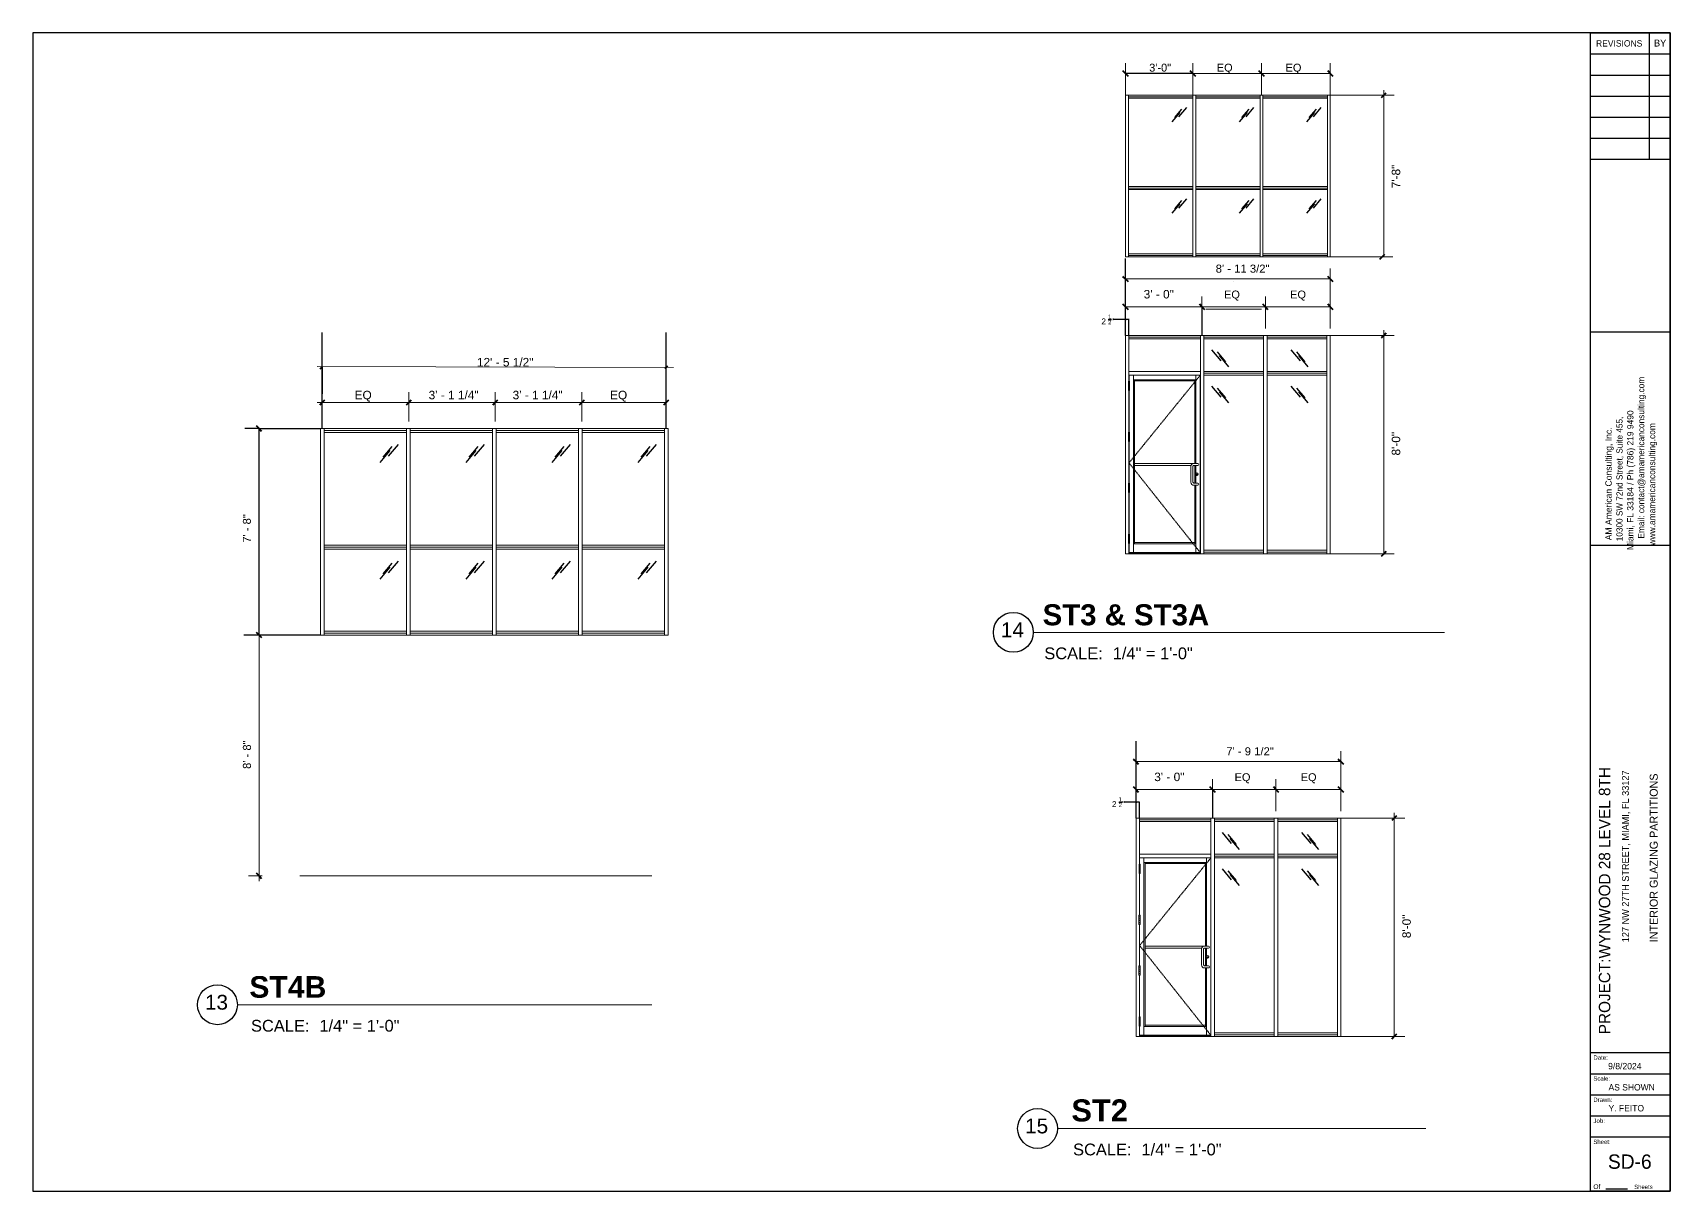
# Model space of a CAD drawing. Header units: inches. Extents: x -6061 to 13621, y -296 to 7483.
# Drawn here: x 4889 to 5596, y 5998 to 6498 of the extents above; entities that cross this region are included whole.
import ezdxf

# ---------------------------------------------------------------- set-up
doc = ezdxf.new("R2010")
doc.units = ezdxf.units.IN
doc.header["$MEASUREMENT"] = 0
doc.linetypes.add('HIDDEN', pattern=[0.375, 0.25, -0.125])
doc.layers.get('0').update_dxf_attribs({"linetype": 'CONTINUOUS'})
doc.layers.get('Defpoints').update_dxf_attribs({"color": 6, "linetype": 'CONTINUOUS', "lineweight": 15})
doc.styles.add('Arial$001H0', font='arial.ttf')
doc.styles.add('Arial$101H0', font='arialbd.ttf')
doc.styles.add('CIDFont+F1$001H0', font='')
doc.styles.add('CIDFont+F2$001H0', font='')
doc.styles.get('CIDFont+F1$001H0').set_extended_font_data('CIDFont+F1')
doc.styles.get('CIDFont+F2$001H0').set_extended_font_data('CIDFont+F2')
doc.dimstyles.get("Standard").update_dxf_attribs({"dimtxt": 0.18, "dimasz": 0.18, "dimexe": 0.18, "dimexo": 0.0625, "dimgap": 0.0625, "dimtad": 0, "dimtih": 1, "dimtoh": 1, "dimdec": 4, "dimzin": 0, "dimdsep": 46, "dimtxsty": 'Standard', "dimcen": 0.09, "dimadec": 0, "dimazin": 0, "dimtfac": 1, "dimtdec": 4, "dimtofl": 0, "dimtmove": 0, "dimatfit": 3, "dimfxl": 1, "dimtolj": 1, "dimtzin": 0, "dimlwd": -1, "dimlwe": -1, "dimarcsym": 0})

# ---------------------------------------------------------------- blocks, each defined once
blk = doc.blocks.new('*U52')
at = {"lineweight": 5, "ltscale": 0.5}
blk.add_line((22995, -3896.69), (23033.25, -3896.69), dxfattribs=at)
at = {"lineweight": 5}
for p, q in [((22995, -3896.69), (22995, -3992.69)), ((22995, -3898.44), (23033.25, -3898.44)), ((22995, -3990.94), (23033.25, -3990.94)), ((22995, -3992.69), (23033.25, -3992.69))]:
    blk.add_line(p, q, dxfattribs=at)
at = {"color": 8, "lineweight": 5}
for p, q in [((23033.25, -3897.56), (22995, -3897.56)), ((23033.25, -3951.81), (22995, -3951.81)), ((23033.25, -3991.81), (22995, -3991.81))]:
    blk.add_line(p, q, dxfattribs=at)
at = {"lineweight": 5}
for points in [[(23035, -3992.69), (23033.25, -3992.69), (23033.25, -3896.69), (23035, -3896.69)], [(23033.25, -3950.94), (22995, -3950.94), (22995, -3952.69), (23033.25, -3952.69)]]:
    blk.add_lwpolyline(points, close=True, dxfattribs=at)
at = {"color": 8, "ltscale": 0.008}
for points in [[(23025.57, -3906.92), (23020.85, -3912.47)], [(23026.54, -3904.97), (23022.32, -3909.95)], [(23029.44, -3904.04), (23024.77, -3909.55)], [(23026.54, -3959.22), (23022.32, -3964.2)], [(23029.44, -3958.29), (23024.77, -3963.8)], [(23025.57, -3961.17), (23020.85, -3966.72)]]:
    blk.add_lwpolyline(points, dxfattribs=at)
at = {"layer": 'Defpoints', "color": 6, "lineweight": 5}
blk.add_lwpolyline([(22995, -3896.69), (22993.25, -3896.69), (22993.25, -3992.69), (22995, -3992.69)], dxfattribs=at)
blk = doc.blocks.new('*U53')
at = {"lineweight": 5, "ltscale": 0.5}
blk.add_line((22995, -3896.69), (23033.25, -3896.69), dxfattribs=at)
at = {"lineweight": 5}
for p, q in [((22995, -3896.69), (22995, -3992.69)), ((22995, -3898.44), (23033.25, -3898.44)), ((22995, -3990.94), (23033.25, -3990.94)), ((22995, -3992.69), (23033.25, -3992.69))]:
    blk.add_line(p, q, dxfattribs=at)
at = {"color": 8, "lineweight": 5}
for p, q in [((23033.25, -3897.56), (22995, -3897.56)), ((23033.25, -3951.81), (22995, -3951.81)), ((23033.25, -3991.81), (22995, -3991.81))]:
    blk.add_line(p, q, dxfattribs=at)
at = {"lineweight": 5}
for points in [[(23035, -3992.69), (23033.25, -3992.69), (23033.25, -3896.69), (23035, -3896.69)], [(23033.25, -3950.94), (22995, -3950.94), (22995, -3952.69), (23033.25, -3952.69)]]:
    blk.add_lwpolyline(points, close=True, dxfattribs=at)
at = {"color": 8, "ltscale": 0.008}
for points in [[(23025.57, -3906.92), (23020.85, -3912.47)], [(23026.54, -3904.97), (23022.32, -3909.95)], [(23029.44, -3904.04), (23024.77, -3909.55)], [(23026.54, -3959.22), (23022.32, -3964.2)], [(23029.44, -3958.29), (23024.77, -3963.8)], [(23025.57, -3961.17), (23020.85, -3966.72)]]:
    blk.add_lwpolyline(points, dxfattribs=at)
at = {"layer": 'Defpoints', "color": 6, "lineweight": 5}
blk.add_lwpolyline([(22995, -3896.69), (22993.25, -3896.69), (22993.25, -3992.69), (22995, -3992.69)], dxfattribs=at)
blk = doc.blocks.new('*U54')
at = {"lineweight": 5, "ltscale": 0.5}
blk.add_line((22995, -3896.69), (23033.25, -3896.69), dxfattribs=at)
at = {"lineweight": 5}
for p, q in [((22995, -3896.69), (22995, -3992.69)), ((22995, -3898.44), (23033.25, -3898.44)), ((22995, -3990.94), (23033.25, -3990.94)), ((22995, -3992.69), (23033.25, -3992.69))]:
    blk.add_line(p, q, dxfattribs=at)
at = {"color": 8, "lineweight": 5}
for p, q in [((23033.25, -3897.56), (22995, -3897.56)), ((23033.25, -3951.81), (22995, -3951.81)), ((23033.25, -3991.81), (22995, -3991.81))]:
    blk.add_line(p, q, dxfattribs=at)
at = {"lineweight": 5}
for points in [[(23035, -3992.69), (23033.25, -3992.69), (23033.25, -3896.69), (23035, -3896.69)], [(23033.25, -3950.94), (22995, -3950.94), (22995, -3952.69), (23033.25, -3952.69)]]:
    blk.add_lwpolyline(points, close=True, dxfattribs=at)
at = {"color": 8, "ltscale": 0.008}
for points in [[(23025.57, -3906.92), (23020.85, -3912.47)], [(23026.54, -3904.97), (23022.32, -3909.95)], [(23029.44, -3904.04), (23024.77, -3909.55)], [(23026.54, -3959.22), (23022.32, -3964.2)], [(23029.44, -3958.29), (23024.77, -3963.8)], [(23025.57, -3961.17), (23020.85, -3966.72)]]:
    blk.add_lwpolyline(points, dxfattribs=at)
at = {"layer": 'Defpoints', "color": 6, "lineweight": 5}
blk.add_lwpolyline([(22995, -3896.69), (22993.25, -3896.69), (22993.25, -3992.69), (22995, -3992.69)], dxfattribs=at)
blk = doc.blocks.new('*U55')
at = {"lineweight": 5, "ltscale": 0.5}
blk.add_line((22995, -3896.69), (23033.25, -3896.69), dxfattribs=at)
at = {"color": 8, "lineweight": 5}
for p, q in [((23033.25, -3897.56), (22995, -3897.56)), ((23033.25, -3951.81), (22995, -3951.81)), ((23033.25, -3991.81), (22995, -3991.81))]:
    blk.add_line(p, q, dxfattribs=at)
at = {"lineweight": 5}
for p, q in [((22995, -3898.44), (23033.25, -3898.44)), ((22995, -3990.94), (23033.25, -3990.94)), ((22995, -3992.69), (23033.25, -3992.69))]:
    blk.add_line(p, q, dxfattribs=at)
for points in [[(22995, -3992.69), (22993.25, -3992.69), (22993.25, -3896.69), (22995, -3896.69)], [(23035, -3992.69), (23033.25, -3992.69), (23033.25, -3896.69), (23035, -3896.69)], [(23033.25, -3950.94), (22995, -3950.94), (22995, -3952.69), (23033.25, -3952.69)]]:
    blk.add_lwpolyline(points, close=True, dxfattribs=at)
at = {"color": 8, "ltscale": 0.008}
for points in [[(23025.57, -3906.92), (23020.85, -3912.47)], [(23026.54, -3904.97), (23022.32, -3909.95)], [(23029.44, -3904.04), (23024.77, -3909.55)], [(23026.54, -3959.22), (23022.32, -3964.2)], [(23029.44, -3958.29), (23024.77, -3963.8)], [(23025.57, -3961.17), (23020.85, -3966.72)]]:
    blk.add_lwpolyline(points, dxfattribs=at)
blk = doc.blocks.new('*U51')
at = {"lineweight": 5}
for p, q in [((22993.25, -3884.44), (23032.75, -3884.44)), ((22993.25, -3884.44), (22993.25, -3994.44)), ((22995, -3884.44), (22995, -3994.44)), ((22995, -3886.19), (23031, -3886.19)), ((22995, -3904.44), (23031, -3904.44)), ((22997.82, -3906.76), (22997.82, -3948.94)), ((23031.25, -3907.59), (23030.65, -3907.59)), ((23031.25, -3907.59), (23031.25, -3912.29)), ((23031.29, -3933.27), (23030.69, -3933.27)), ((23031.29, -3933.27), (23031.29, -3937.97)), ((23031.29, -3958.95), (23030.69, -3958.95)), ((23031.29, -3958.95), (23031.29, -3963.65)), ((23031.25, -3984.63), (23030.65, -3984.63)), ((23031.25, -3984.63), (23031.25, -3989.33)), ((23032.75, -3994.44), (22993.25, -3994.44)), ((23031, -3993.94), (22995, -3993.94))]:
    blk.add_line(p, q, dxfattribs=at)
at = {"lineweight": 5, "extrusion": (0, 1, 0)}
for p, q in [((23031, -3907.59), (23031, -3884.44)), ((23032.75, -3994.44), (23032.75, -3884.44)), ((22995.04, -3993.86), (22995.04, -3904.51)), ((22995.04, -3904.51), (23030.96, -3904.51)), ((22997.22, -3948.94), (22997.22, -3904.56)), ((22997.22, -3906.76), (23028.78, -3906.76)), ((22997.82, -3907.39), (23028.18, -3907.39)), ((23028.18, -3989.43), (23028.18, -3906.76)), ((23028.78, -3993.86), (23028.78, -3904.51)), ((23030.65, -3907.69), (23031.25, -3907.69)), ((23030.65, -3908.59), (23031.25, -3908.59)), ((23030.96, -3907.59), (23030.96, -3904.51)), ((23031.25, -3909.49), (23030.65, -3909.49)), ((23031.25, -3910.39), (23030.65, -3910.39)), ((23031.25, -3911.29), (23030.65, -3911.29)), ((23030.65, -3912.19), (23031.25, -3912.19)), ((23030.96, -3933.27), (23030.96, -3912.29)), ((23031, -3933.27), (23031, -3912.29)), ((23030.69, -3933.37), (23031.29, -3933.37)), ((23030.69, -3934.27), (23031.29, -3934.27)), ((23031.29, -3935.17), (23030.69, -3935.17)), ((23031.29, -3936.07), (23030.69, -3936.07)), ((23031.29, -3936.97), (23030.69, -3936.97)), ((23030.69, -3937.87), (23031.29, -3937.87)), ((23030.96, -3958.95), (23030.96, -3937.97)), ((23031, -3958.95), (23031, -3937.97)), ((22997.22, -3953.8), (22997.22, -3949.94)), ((22997.82, -3958.94), (22997.82, -3949.94)), ((22997.22, -3958.94), (22997.22, -3954.8)), ((22997.22, -3993.86), (22997.22, -3959.94)), ((22997.82, -3989.43), (22997.82, -3959.94)), ((23030.69, -3959.05), (23031.29, -3959.05)), ((23030.69, -3959.95), (23031.29, -3959.95)), ((23031.29, -3960.85), (23030.69, -3960.85)), ((23031.29, -3961.75), (23030.69, -3961.75)), ((23031.29, -3962.65), (23030.69, -3962.65)), ((23030.69, -3963.55), (23031.29, -3963.55)), ((23030.96, -3984.63), (23030.96, -3963.65)), ((23031, -3984.63), (23031, -3963.65)), ((22997.22, -3989.43), (23028.78, -3989.43)), ((22997.82, -3988.8), (23028.18, -3988.8)), ((23025.71, -3989.37), (23025.71, -3989.37)), ((23030.65, -3984.73), (23031.25, -3984.73)), ((23031.25, -3985.63), (23030.65, -3985.63)), ((23031.25, -3986.53), (23030.65, -3986.53)), ((23031.25, -3987.43), (23030.65, -3987.43)), ((23030.65, -3988.33), (23031.25, -3988.33)), ((23030.65, -3989.23), (23031.25, -3989.23)), ((23030.96, -3993.86), (23030.96, -3989.33)), ((23031, -3994.44), (23031, -3989.33)), ((22995.04, -3993.86), (23030.96, -3993.86))]:
    blk.add_line(p, q, dxfattribs=at)
at = {"color": 8, "lineweight": 5}
blk.add_line((23031, -3885.31), (22995, -3885.31), dxfattribs=at)
at = {"lineweight": 5, "ltscale": 0.5}
blk.add_line((22995, -3902.69), (23031, -3902.69), dxfattribs=at)
at = {"color": 251, "linetype": 'HIDDEN', "lineweight": 5, "true_color": 0x636466}
for q in [(22995.04, -3904.51), (22995.04, -3993.86)]:
    blk.add_line((23030.96, -3948.67), q, dxfattribs=at)
at = {"color": 1, "lineweight": 5}
for p, q in [((22998.29, -3948.94), (23028.18, -3948.94)), ((22999.7, -3949.94), (23028.18, -3949.94))]:
    blk.add_line(p, q, dxfattribs=at)
at = {"lineweight": 5}
for points in [[(23031.25, -3912.29), (23030.65, -3912.29), (23030.65, -3907.59)], [(23031.29, -3937.97), (23030.69, -3937.97), (23030.69, -3933.27)], [(23031.29, -3963.65), (23030.69, -3963.65), (23030.69, -3958.95)], [(23031.25, -3989.33), (23030.65, -3989.33), (23030.65, -3984.63)]]:
    blk.add_lwpolyline(points, dxfattribs=at)
at = {"color": 1, "lineweight": 5}
blk.add_lwpolyline([(22998.29, -3948.94), (22996.29, -3948.94, 1), (22996.29, -3949.94), (22998.29, -3949.94, -0.414214), (22998.79, -3950.44), (22998.79, -3958.44), (22998.29, -3958.94), (22996.29, -3958.94, 1), (22996.29, -3959.94), (22998.29, -3959.94, 0.414214), (22999.79, -3958.44), (22999.79, -3950.44, 0.414214)], format="xyb", close=True, dxfattribs=at)
at = {"lineweight": 5}
blk.add_polyline3d([(22997.36, -3954.35, 0), (22997.31, -3954.35, 0), (22997.31, -3954.64, 0), (22997.36, -3954.64, 0)], close=True, dxfattribs=at)
for centre, radius in [((22996.76, -3954.3), 0.682), ((22996.76, -3954.3), 0.635), ((22996.76, -3954.52), 0.218)]:
    blk.add_circle(centre, radius, dxfattribs=at)
for centre, start, end in [((22996.75, -3954.54), 104.39871, 255.60129), ((22997.33, -3954.54), 284.39871, 75.60129)]:
    blk.add_arc(centre, 0.0919, start, end, dxfattribs=at)
blk = doc.blocks.new('_CLOSEDFILLED')
at = {"color": 0, "lineweight": -2, "true_color": 0x000000}
blk.add_line((-1, 0), (-2, 0), dxfattribs=at)
blk.add_solid([(-1, 0.2), (0, 0), (-1, 0.2), (-1, -0.2)], dxfattribs=at)
blk = doc.blocks.new('*D76')
at = {"color": 0, "transparency": 16777216}
for p, q in [((5365.46, 6165.95), (5360.48, 6165.95)), ((5365.46, 6159.13), (5365.46, 6166.13)), ((5366.78, 6165.95), (5365.64, 6165.95)), ((5366.96, 6159.13), (5366.96, 6166.13))]:
    blk.add_line(p, q, dxfattribs=at)
at = {"layer": 'Defpoints', "color": 0, "transparency": 16777216}
for p in [(5365.46, 6165.95), (5365.46, 6159.07), (5366.96, 6159.07)]:
    blk.add_point(p, dxfattribs=at)
at = {"color": 0, "transparency": 16777216, "xscale": 0.18, "yscale": 0.18, "zscale": 0.18, "rotation": 180}
blk.add_blockref('_CLOSEDFILLED', (5365.46, 6165.95), dxfattribs=at)
at = {"color": 0, "transparency": 16777216, "xscale": 0.18, "yscale": 0.18, "zscale": 0.18}
blk.add_blockref('_CLOSEDFILLED', (5366.96, 6165.95), dxfattribs=at)
at = {"color": 0, "transparency": 16777216, "insert": (5357.83, 6165.95), "char_height": 2.5, "attachment_point": 5, "style": 'Arial$001H0'}
blk.add_mtext('2 {\\H0.7x;\\S1/2;}"', dxfattribs=at)
blk = doc.blocks.new('*D77')
at = {"color": 0, "transparency": 16777216}
for p, q in [((5360.89, 6374.44), (5355.9, 6374.44)), ((5360.89, 6367.61), (5360.89, 6374.62)), ((5362.21, 6374.44), (5361.07, 6374.44)), ((5362.39, 6367.61), (5362.39, 6374.62))]:
    blk.add_line(p, q, dxfattribs=at)
at = {"layer": 'Defpoints', "color": 0, "transparency": 16777216}
for p in [(5360.89, 6374.44), (5360.89, 6367.55), (5362.39, 6367.55)]:
    blk.add_point(p, dxfattribs=at)
at = {"color": 0, "transparency": 16777216, "xscale": 0.18, "yscale": 0.18, "zscale": 0.18, "rotation": 180}
blk.add_blockref('_CLOSEDFILLED', (5360.89, 6374.44), dxfattribs=at)
at = {"color": 0, "transparency": 16777216, "xscale": 0.18, "yscale": 0.18, "zscale": 0.18}
blk.add_blockref('_CLOSEDFILLED', (5362.39, 6374.44), dxfattribs=at)
at = {"color": 0, "transparency": 16777216, "insert": (5353.26, 6374.44), "char_height": 2.5, "attachment_point": 5, "style": 'Arial$001H0'}
blk.add_mtext('2 {\\H0.7x;\\S1/2;}"', dxfattribs=at)

msp = doc.modelspace()

# ---------------------------------------------------------------- linework, layer by layer
at = {"color": 7, "linetype": 'Continuous', "lineweight": 25, "true_color": 0x000007}
for p, q in [((5561.62757, 6498.25415), (5596.25808, 6498.25415)), ((5561.62757, 6498.25412), (5561.62757, 5997.85915)), ((5587.12388, 6498.25412), (5587.12388, 6443.60783)), ((5561.62757, 6489.11994), (5596.25808, 6489.11994)), ((5561.62757, 6479.98575), (5596.25808, 6479.98575)), ((5561.62757, 6470.93099), (5596.25808, 6470.93099)), ((5561.62757, 6461.7968), (5596.25808, 6461.7968)), ((5561.62757, 6452.74202), (5596.25808, 6452.74202)), ((5561.62757, 6443.60783), (5596.25808, 6443.60783)), ((5561.62757, 6369.02515), (5596.25808, 6369.02515)), ((5561.62757, 6369.02515), (5596.25808, 6369.02515)), ((5561.62757, 6276.96836), (5596.25808, 6276.96836)), ((5596.25808, 6057.58883), (5561.62757, 6057.58883)), ((5596.25808, 6048.45464), (5561.62757, 6048.45464)), ((5596.25808, 6039.39987), (5561.62757, 6039.39987)), ((5596.25808, 6030.26568), (5561.62757, 6030.26568)), ((5596.25808, 6021.21091), (5561.62757, 6021.21091)), ((5568.45836, 5998.89171), (5577.83084, 5998.89171))]:
    msp.add_line(p, q, dxfattribs=at)
at = {"color": 7, "linetype": 'Continuous', "lineweight": 40, "true_color": 0x000007}
for p, q in [((5360.88611, 6480.62256), (5359.76484, 6481.74382)), ((5360.88611, 6480.62256), (5362.00738, 6479.50129)), ((5389.9623, 6480.62256), (5388.84103, 6481.74382)), ((5389.9623, 6480.62256), (5391.08357, 6479.50129)), ((5419.67454, 6480.62256), (5418.55327, 6481.74382)), ((5419.67454, 6480.62255), (5418.55327, 6481.74381)), ((5419.67454, 6480.62256), (5420.7958, 6479.50129)), ((5419.67454, 6480.62255), (5420.7958, 6479.50128)), ((5449.38677, 6480.62255), (5448.2655, 6481.74381)), ((5449.38677, 6480.62255), (5450.50804, 6479.50128)), ((5472.45283, 6471.25196), (5471.33157, 6470.13069)), ((5472.45283, 6471.25196), (5473.5741, 6472.37322)), ((5471.81679, 6401.46909), (5472.93806, 6402.59036)), ((5471.81679, 6401.46909), (5470.69553, 6400.34783)), ((5360.88611, 6391.89982), (5359.76484, 6393.02109)), ((5360.88611, 6391.89982), (5362.00738, 6390.77855)), ((5449.38677, 6391.89982), (5448.2655, 6393.02109)), ((5449.38677, 6391.89982), (5450.50804, 6390.77855)), ((5360.88611, 6379.88625), (5359.76484, 6381.00751)), ((5360.88611, 6379.88625), (5362.00738, 6378.76498)), ((5393.94831, 6379.88625), (5392.82704, 6381.00751)), ((5393.94831, 6379.88625), (5392.82704, 6381.00751)), ((5393.94831, 6379.88625), (5395.06958, 6378.76498)), ((5393.94831, 6379.88625), (5395.06958, 6378.76498)), ((5421.3264, 6379.88625), (5420.20513, 6381.00751)), ((5421.3264, 6379.88625), (5422.44767, 6378.76498)), ((5449.38677, 6379.88625), (5448.2655, 6381.00751)), ((5449.38677, 6379.88625), (5450.50804, 6378.76498)), ((5472.45283, 6367.55231), (5471.33157, 6366.43104)), ((5472.45283, 6367.55231), (5473.5741, 6368.67358)), ((5013.99177, 6354.03242), (5012.8705, 6352.91115)), ((5163.05726, 6354.20089), (5161.936, 6353.07962)), ((5013.91168, 6338.57495), (5015.03294, 6339.69622)), ((5051.23385, 6338.57495), (5052.35511, 6339.69622)), ((5088.63611, 6338.57495), (5089.75738, 6339.69622)), ((5126.03837, 6338.57495), (5127.15964, 6339.69622)), ((5162.49663, 6338.57495), (5163.6179, 6339.69622)), ((5013.91168, 6338.57495), (5012.79041, 6337.45368)), ((5051.23385, 6338.57495), (5050.11258, 6337.45368)), ((5088.63611, 6338.57495), (5087.51484, 6337.45368)), ((5126.03837, 6338.57495), (5124.83702, 6337.45368)), ((5162.49663, 6338.57495), (5161.37536, 6337.45368)), ((4986.57094, 6327.28219), (4985.44968, 6328.40346)), ((4986.57094, 6327.28219), (4987.69221, 6326.16092)), ((5472.45283, 6273.20024), (5471.33157, 6271.99889)), ((5472.45283, 6273.20024), (5473.5741, 6274.32151)), ((4986.57094, 6238.10719), (4985.44968, 6239.22846)), ((4986.57094, 6238.10719), (4987.69221, 6236.98592)), ((5365.46039, 6183.41279), (5364.33912, 6184.53406)), ((5365.46039, 6183.41279), (5366.58166, 6182.29153)), ((5453.96105, 6183.41279), (5452.83979, 6184.53406)), ((5453.96105, 6183.41279), (5455.08232, 6182.29153)), ((5365.46039, 6171.39922), (5364.33912, 6172.52049)), ((5365.46039, 6171.39922), (5366.58166, 6170.27795)), ((5398.52259, 6171.39922), (5397.40132, 6172.52049)), ((5398.52259, 6171.39922), (5397.40132, 6172.52049)), ((5398.52259, 6171.39922), (5399.64386, 6170.27795)), ((5398.52259, 6171.39922), (5399.64386, 6170.27795)), ((5425.90068, 6171.39922), (5424.77942, 6172.52049)), ((5425.90068, 6171.39922), (5427.02195, 6170.27795)), ((5453.96105, 6171.39922), (5452.83979, 6172.52049)), ((5453.96105, 6171.39922), (5455.08232, 6170.27795)), ((5477.02712, 6159.06528), (5475.90585, 6157.94401)), ((5477.02712, 6159.06528), (5478.14838, 6160.18655)), ((4986.57094, 6134.06963), (4985.44968, 6135.1909)), ((4986.57094, 6134.06963), (4987.69221, 6132.94836)), ((5477.02712, 6064.71321), (5475.90585, 6063.51186)), ((5477.02712, 6064.71321), (5478.14838, 6065.83448))]:
    msp.add_line(p, q, dxfattribs=at)
at = {"color": 7, "linetype": 'Continuous', "lineweight": 9, "true_color": 0x000007}
for p, q in [((5360.88611, 6480.62256), (5360.88611, 6485.10763)), ((5360.88611, 6480.62256), (5360.88611, 6471.25197)), ((5389.9623, 6480.62256), (5389.9623, 6485.10763)), ((5389.9623, 6480.62256), (5389.9623, 6471.25197)), ((5419.67454, 6480.62256), (5389.9623, 6480.62256)), ((5419.67454, 6480.62256), (5419.67454, 6485.10763)), ((5419.67454, 6480.62255), (5419.67454, 6485.10761)), ((5419.67454, 6480.62256), (5419.67454, 6471.25197)), ((5419.67454, 6480.62255), (5419.67454, 6471.25196)), ((5449.38677, 6480.62255), (5419.67454, 6480.62255)), ((5449.38677, 6480.62255), (5449.38677, 6485.10761)), ((5449.38677, 6480.62255), (5449.38677, 6471.25196)), ((5472.45283, 6473.49449), (5472.45283, 6401.46909)), ((5472.45283, 6471.25196), (5449.38677, 6471.25196)), ((5472.45283, 6471.25196), (5477.01799, 6471.25196)), ((5471.81679, 6401.46909), (5448.75073, 6401.46909)), ((5449.38677, 6391.89982), (5449.38677, 6396.38489)), ((5471.81679, 6401.46909), (5476.38195, 6401.46909)), ((5449.38677, 6391.89982), (5360.88611, 6391.89982)), ((5407.75157, 6390.92316), (5407.75157, 6390.92316)), ((5449.38677, 6391.89982), (5449.38677, 6370.51566)), ((5393.94831, 6379.88625), (5393.94831, 6384.37131)), ((5393.94831, 6379.88625), (5393.94831, 6384.37131)), ((5421.3264, 6379.88625), (5421.3264, 6384.37132)), ((5449.38677, 6379.88625), (5449.38677, 6384.37131)), ((5396.19084, 6379.88625), (5360.88611, 6379.88625)), ((5428.6275, 6379.88625), (5391.70578, 6379.88625)), ((5395.65791, 6378.90958), (5419.68506, 6378.90958)), ((5421.3264, 6379.88625), (5421.3264, 6370.51566)), ((5449.38677, 6379.88625), (5428.6275, 6379.88625)), ((5449.38677, 6379.88625), (5449.38677, 6370.51566)), ((5472.45283, 6367.55231), (5449.38677, 6367.55231)), ((5472.45283, 6369.79484), (5472.45283, 6273.2057)), ((5472.45283, 6367.55231), (5477.01799, 6367.55231)), ((5407.75157, 6366.9761), (5407.75157, 6366.9761)), ((5011.74923, 6354.03242), (5165.68317, 6353.63196)), ((5013.99177, 6354.03242), (5013.91168, 6330.32563)), ((5013.91168, 6338.57495), (5013.91168, 6343.06002)), ((5051.23385, 6338.57495), (5051.23385, 6343.06002)), ((5088.63611, 6338.57495), (5088.63611, 6343.06002)), ((5126.03837, 6338.57495), (5126.03837, 6343.06002)), ((5011.66914, 6338.57495), (5051.23385, 6338.57495)), ((5013.91168, 6338.57495), (5013.91168, 6330.32563)), ((5051.23385, 6338.57495), (5088.63611, 6338.57495)), ((5051.23385, 6338.57495), (5051.23385, 6330.32563)), ((5088.63611, 6338.57495), (5126.03837, 6338.57495)), ((5088.63611, 6338.57495), (5088.63611, 6330.32563)), ((5126.03837, 6338.57495), (5162.49663, 6338.57495)), ((5126.03837, 6338.57495), (5126.03837, 6330.32563)), ((5472.45283, 6273.20024), (5449.38677, 6273.20024)), ((5472.45283, 6273.20024), (5477.01799, 6273.20024)), ((4986.57094, 6131.8271), (4986.57094, 6238.10719)), ((5321.06534, 6239.27071), (5498.78615, 6239.27071)), ((5453.96105, 6183.41279), (5365.46039, 6183.41279)), ((5453.96105, 6183.41279), (5453.96105, 6187.89786)), ((5453.96105, 6183.41279), (5453.96105, 6162.02863)), ((5400.76513, 6171.39922), (5365.46039, 6171.39922)), ((5433.20178, 6171.39922), (5396.28006, 6171.39922)), ((5398.52259, 6171.39922), (5398.52259, 6175.88429)), ((5398.52259, 6171.39922), (5398.52259, 6175.88429)), ((5425.90068, 6171.39922), (5425.90068, 6175.88429)), ((5425.90068, 6171.39922), (5425.90068, 6162.02863)), ((5453.96105, 6171.39922), (5433.20178, 6171.39922)), ((5453.96105, 6171.39922), (5453.96105, 6175.88429)), ((5453.96105, 6171.39922), (5453.96105, 6162.02863)), ((5477.02712, 6159.06528), (5453.96105, 6159.06528)), ((5477.02712, 6161.30782), (5477.02712, 6064.71867)), ((5477.02712, 6159.06528), (5481.59227, 6159.06528)), ((4986.57094, 6134.06963), (4982.00578, 6134.06963)), ((4986.57094, 6134.06963), (4987.93248, 6134.06963)), ((4977.20035, 6078.40674), (5156.20262, 6078.40674)), ((5477.02712, 6064.71321), (5453.96105, 6064.71321)), ((5477.02712, 6064.71321), (5481.59227, 6064.71321)), ((5331.53145, 6024.96718), (5490.59118, 6024.96718))]:
    msp.add_line(p, q, dxfattribs=at)
for p, q in [((5389.9623, 6480.62256), (5360.88611, 6480.62256)), ((5360.88611, 6386.08055), (5360.88611, 6400.81725)), ((5360.88611, 6367.55231), (5360.88611, 6386.08055)), ((5393.94831, 6379.88625), (5393.94831, 6367.55231)), ((5013.87163, 6327.28219), (5013.87163, 6368.82183)), ((5162.49663, 6327.28219), (5162.49663, 6368.82183)), ((4986.57094, 6327.28219), (4980.36735, 6327.28219)), ((4986.57094, 6238.10719), (4986.57094, 6327.28219)), ((4986.57094, 6327.28219), (5013.05884, 6327.28219)), ((5013.05884, 6238.10719), (4980.00919, 6238.10719)), ((5365.46039, 6177.59352), (5365.46039, 6192.33022)), ((5365.46039, 6159.06528), (5365.46039, 6177.59352)), ((5398.52259, 6171.39922), (5398.52259, 6159.06528))]:
    msp.add_line(p, q)
at = {"lineweight": 5, "ltscale": 0.5}
for p, q in [((5427.57587, 6367.55231), (5394.76709, 6367.55231)), ((5449.38677, 6367.55231), (5427.57587, 6367.55231)), ((5432.15015, 6159.06528), (5399.34137, 6159.06528)), ((5453.96105, 6159.06528), (5432.15015, 6159.06528))]:
    msp.add_line(p, q, dxfattribs=at)
at = {"lineweight": 5}
for p, q in [((5420.57587, 6367.55232), (5420.57587, 6273.20024)), ((5420.57587, 6366.05123), (5394.76709, 6366.05123)), ((5427.57587, 6366.05123), (5422.07693, 6366.05123)), ((5447.88571, 6366.05123), (5427.57587, 6366.05123)), ((5420.57587, 6274.7013), (5394.76709, 6274.7013)), ((5427.57587, 6273.20024), (5394.76709, 6273.20024)), ((5427.57587, 6274.7013), (5422.07693, 6274.7013)), ((5447.88571, 6274.7013), (5427.57587, 6274.7013)), ((5449.38677, 6273.20024), (5427.57587, 6273.20024)), ((5425.15015, 6157.5642), (5399.34137, 6157.5642)), ((5425.15016, 6159.06529), (5425.15015, 6064.71321)), ((5432.15016, 6157.5642), (5426.65121, 6157.5642)), ((5452.46, 6157.5642), (5432.15016, 6157.5642)), ((5425.15015, 6066.21427), (5399.34137, 6066.21427)), ((5432.15015, 6064.71321), (5399.34137, 6064.71321)), ((5432.15016, 6066.21427), (5426.65121, 6066.21427)), ((5453.96105, 6064.71321), (5432.15015, 6064.71321)), ((5452.46, 6066.21427), (5432.15016, 6066.21427))]:
    msp.add_line(p, q, dxfattribs=at)
at = {"color": 8, "lineweight": 5}
for p, q in [((5394.76709, 6366.80178), (5420.57587, 6366.80178)), ((5422.07693, 6366.80178), (5427.57587, 6366.80178)), ((5427.57587, 6366.80178), (5447.88571, 6366.80178)), ((5394.76709, 6351.14789), (5420.57587, 6351.1479)), ((5422.07693, 6351.1479), (5447.88571, 6351.1479)), ((5394.76709, 6273.95075), (5420.57587, 6273.95075)), ((5422.07693, 6273.95075), (5427.57587, 6273.95075)), ((5427.57587, 6273.95075), (5447.88571, 6273.95075)), ((5399.34137, 6158.31475), (5425.15015, 6158.31475)), ((5426.65121, 6158.31475), (5432.15016, 6158.31475)), ((5432.15016, 6158.31475), (5452.46, 6158.31475)), ((5399.34137, 6142.66087), (5425.15015, 6142.66087)), ((5426.65121, 6142.66087), (5452.46, 6142.66087)), ((5399.34137, 6065.46372), (5425.15015, 6065.46372)), ((5426.65121, 6065.46372), (5432.15016, 6065.46372)), ((5432.15016, 6065.46372), (5452.46, 6065.46372))]:
    msp.add_line(p, q, dxfattribs=at)
at = {"color": 7, "linetype": 'Continuous', "lineweight": 18, "true_color": 0x000007}
for p, q in [((5004.19085, 6134.06963), (5156.28271, 6134.06963)), ((5156.28271, 6134.06963), (5004.19085, 6134.06963))]:
    msp.add_line(p, q, dxfattribs=at)
msp.add_lwpolyline([(4888.80308, 5997.85915), (5596.25808, 5997.85915), (5596.25808, 6498.25415), (4888.80308, 6498.25415)], close=True)
at = {"color": 7, "linetype": 'Continuous', "lineweight": 25, "true_color": 0x000007}
for points in [[(5596.25808, 6498.25412), (5596.25808, 5997.85915), (5561.62757, 5997.85915)], [(5596.25808, 5997.85915), (5596.25808, 6498.25412), (5587.12388, 6498.25412)]]:
    msp.add_lwpolyline(points, dxfattribs=at)
at = {"lineweight": 5}
for points in [[(5393.26603, 6273.20024), (5394.76709, 6273.20024), (5394.76709, 6367.55231), (5393.26603, 6367.55231)], [(5420.57587, 6273.20024), (5422.07693, 6273.20024), (5422.07693, 6367.55231), (5420.57587, 6367.55231)], [(5447.88571, 6273.20024), (5449.38677, 6273.20024), (5449.38677, 6367.55231), (5447.88571, 6367.55231)], [(5397.84031, 6064.71321), (5399.34137, 6064.71321), (5399.34137, 6159.06528), (5397.84031, 6159.06528)], [(5425.15015, 6064.71321), (5426.65121, 6064.71321), (5426.65121, 6159.06528), (5425.15015, 6159.06528)], [(5452.46, 6064.71321), (5453.96105, 6064.71321), (5453.96105, 6159.06528), (5452.46, 6159.06528)]]:
    msp.add_lwpolyline(points, close=True, dxfattribs=at)
at = {"color": 8, "ltscale": 0.008}
for points in [[(5398.03451, 6361.24432), (5402.04523, 6356.51558)], [(5400.52354, 6360.4471), (5404.14699, 6356.17495)], [(5432.34435, 6361.24433), (5436.35507, 6356.51558)], [(5434.83339, 6360.4471), (5438.45684, 6356.17495)], [(5401.35992, 6358.77844), (5405.40471, 6354.00952)], [(5435.66976, 6358.77844), (5439.71455, 6354.00952)], [(5398.03451, 6345.59046), (5402.04523, 6340.86172)], [(5400.52354, 6344.79324), (5404.14699, 6340.52109)], [(5401.35992, 6343.12458), (5405.40471, 6338.35566)], [(5432.34435, 6345.59046), (5436.35507, 6340.86172)], [(5434.83339, 6344.79324), (5438.45684, 6340.52109)], [(5435.66976, 6343.12458), (5439.71455, 6338.35566)], [(5402.60879, 6152.7573), (5406.61951, 6148.02855)], [(5405.09783, 6151.96007), (5408.72128, 6147.68792)], [(5405.9342, 6150.29141), (5409.97899, 6145.52249)], [(5436.91863, 6152.7573), (5440.92935, 6148.02855)], [(5439.40767, 6151.96007), (5443.03112, 6147.68793)], [(5440.24404, 6150.29142), (5444.28883, 6145.52249)], [(5402.60879, 6137.10343), (5406.61951, 6132.37469)], [(5405.09783, 6136.30621), (5408.72128, 6132.03406)], [(5405.9342, 6134.63755), (5409.97899, 6129.86863)], [(5436.91863, 6137.10344), (5440.92935, 6132.37469)], [(5439.40767, 6136.30621), (5443.03112, 6132.03407)], [(5440.24404, 6134.63755), (5444.28883, 6129.86863)]]:
    msp.add_lwpolyline(points, dxfattribs=at)
at = {"lineweight": 5}
for points in [[(5420.57587, 6350.39737), (5394.76709, 6350.39737), (5394.76709, 6351.89842), (5420.57587, 6351.89842)], [(5420.57587, 6350.39737), (5420.57587, 6351.89843)], [(5422.07693, 6351.89843), (5447.88571, 6351.89842)], [(5447.88571, 6350.39737), (5422.07693, 6350.39737)], [(5425.15016, 6141.91034), (5399.34137, 6141.91034), (5399.34137, 6143.41139), (5425.15016, 6143.41139)], [(5425.15016, 6141.91035), (5425.15016, 6143.4114)], [(5426.65121, 6143.4114), (5452.46, 6143.4114)], [(5452.46, 6141.91034), (5426.65121, 6141.91035)]]:
    msp.add_lwpolyline(points, dxfattribs=at)
for centre in [(5312.44859, 6239.27071), (4968.58361, 6078.40674), (5322.9147, 6024.96718)]:
    msp.add_circle(centre, 8.61674)
at = {"layer": 'Defpoints', "color": 6, "lineweight": 5}
for points in [[(5420.57587, 6367.55232), (5422.07693, 6367.55232), (5422.07693, 6273.20024), (5420.57587, 6273.20024)], [(5425.15016, 6159.06529), (5426.65121, 6159.06529), (5426.65121, 6064.71321), (5425.15015, 6064.71321)]]:
    msp.add_lwpolyline(points, dxfattribs=at)

# ---------------------------------------------------------------- block references
for name, p, xscale, yscale, zscale in [('*U54', (-11353.0202, 9303.77193), 0.7269048215311659, 0.7269048215311659, 0.7269048215311659), ('*U53', (-11323.94401, 9303.77193), 0.7269048215311659, 0.7269048215311659, 0.7269048215311659), ('*U52', (-11294.86782, 9303.77193), 0.7269048215311659, 0.7269048215311659, 0.7269048215311659), ('*U51', (25117.13914, 9699.41214), -0.8577460631640043, 0.8577460631640043, 0.8577460631640043), ('*U55', (-16345.51745, 9946.93835), 0.9289062530062924, 0.9289062530062924, 0.9289062530062924), ('*U54', (-16308.3612, 9946.93835), 0.9289062530062924, 0.9289062530062924, 0.9289062530062924), ('*U53', (-16271.20495, 9946.93835), 0.9289062530062924, 0.9289062530062924, 0.9289062530062924), ('*U52', (-16234.0487, 9946.93835), 0.9289062530062924, 0.9289062530062924, 0.9289062530062924), ('*U51', (25121.71342, 9490.92511), -0.8577460631640043, 0.8577460631640043, 0.8577460631640043)]:
    msp.add_blockref(name, p, dxfattribs=dict(xscale=xscale, yscale=yscale, zscale=zscale))

# ---------------------------------------------------------------- texts
at = {"color": 7, "true_color": 0x000007}
for s, height, style, p in [('REVISIONS', 2.745462, 'CIDFont+F1$001H0', (5564.18645, 6492.307)), ('BY', 3.001664, 'CIDFont+F1$001H0', (5589.20671, 6492.307)), ('3\'-0"', 3.40067, 'Arial$001H0', (5371.14046, 6481.47969)), ('EQ', 3.40067, 'Arial$001H0', (5400.34743, 6481.47969)), ('EQ', 3.40067, 'Arial$001H0', (5430.05967, 6481.47967)), ('8\' - 11 3/2"', 3.4905041, 'Arial$001H0', (5399.8727, 6394.62307)), ('3\' - 0"', 3.667117, 'Arial$001H0', (5368.75233, 6383.49024)), ('EQ', 3.40067, 'Arial$001H0', (5403.46237, 6383.49024)), ('EQ', 3.40067, 'Arial$001H0', (5432.02051, 6383.49024)), ('ST3 & ST3A', 9.087565, 'Arial$101H0', (5325.10523, 6242.31379)), ('14', 6.400615, 'Arial$001H0', (5307.07808, 6237.16101)), ('SCALE:', 5.086183, 'Arial$001H0', (5325.82605, 6227.65726)), ('1/4" = 1\'-0"', 5.0830544, 'Arial$001H0', (5355.37941, 6227.65726)), ('7\' - 9 1/2"', 3.4905041, 'Arial$001H0', (5404.44698, 6186.13604)), ('3\' - 0"', 3.667117, 'Arial$001H0', (5373.32662, 6175.00321)), ('EQ', 3.40067, 'Arial$001H0', (5408.03665, 6175.00321)), ('EQ', 3.40067, 'Arial$001H0', (5436.59479, 6175.00321)), ('ST4B', 9.315662, 'Arial$101H0', (4982.36967, 6081.44999)), ('13', 6.400615, 'Arial$001H0', (4963.2131, 6076.29704)), ('SCALE:', 5.086183, 'Arial$001H0', (4983.09248, 6066.79342)), ('1/4" = 1\'-0"', 5.0830544, 'Arial$001H0', (5012.64584, 6066.79342)), ('Date:', 1.885676, 'CIDFont+F1$001H0', (5563.05745, 6054.65001)), ('9/8/2024', 2.76745, 'CIDFont+F1$001H0', (5569.4281, 6050.52052)), ('Scale:', 1.867076, 'CIDFont+F1$001H0', (5563.05745, 6045.59524)), ('AS SHOWN', 2.746002, 'CIDFont+F1$001H0', (5569.58635, 6041.38737)), ('ST2', 9.54154, 'Arial$101H0', (5337.52701, 6028.01026)), ('Drawn:', 1.858902, 'CIDFont+F1$001H0', (5563.05745, 6036.46104)), ('Y. FEITO', 2.758454, 'CIDFont+F1$001H0', (5569.58635, 6032.33241)), ('15', 6.400615, 'Arial$001H0', (5317.54419, 6022.85748)), ('Job:', 1.920118, 'CIDFont+F1$001H0', (5563.05745, 6027.32685)), ('SCALE:', 5.086183, 'Arial$001H0', (5338.2478, 6013.35373)), ('1/4" = 1\'-0"', 5.0830544, 'Arial$001H0', (5367.8012, 6013.35373)), ('Sheet:', 1.863512, 'CIDFont+F1$001H0', (5563.05745, 6018.27208)), ('SD-6', 6.197286, 'CIDFont+F1$001H0', (5569.34121, 6007.55038)), ('Of', 2.05, 'CIDFont+F1$001H0', (5563.05745, 5998.81228)), ('Sheets', 1.85793, 'CIDFont+F1$001H0', (5580.69055, 5998.81228))]:
    msp.add_text(s, height=height, dxfattribs=dict(at, style=style)).set_placement(p)
for s, height, style, p in [('7\'-8"', 3.667117, 'Arial$001H0', (5479.5967, 6431.07898)), ('8\'-0"', 3.667117, 'Arial$001H0', (5479.5967, 6315.65361)), ('7\' - 8"', 3.456875, 'Arial$001H0', (4983.04681, 6277.99242)), ('8\' - 8"', 3.456875, 'Arial$001H0', (4983.04681, 6180.2816)), ('PROJECT:WYNWOOD 28 LEVEL 8TH', 4.9446233, 'CIDFont+F1$001H0', (5570.35545, 6065.69009)), ('127 NW 27TH STREET, MIAMI, FL 33127', 2.954715, 'CIDFont+F1$001H0', (5578.39817, 6105.40596)), ('INTERIOR GLAZING PARTITIONS', 3.4665729, 'CIDFont+F1$001H0', (5590.85224, 6105.40283)), ('8\'-0"', 3.667117, 'Arial$001H0', (5484.17098, 6107.16658))]:
    msp.add_text(s, height=height, rotation=90, dxfattribs=dict(at, style=style)).set_placement(p)
at = {"color": 7, "style": 'Arial$001H0'}
for s, height, p in [('12\' - 5 1/2"', 3.6671166, (5080.69339, 6354.13097)), ('EQ', 3.667117, (5027.85124, 6339.9358)), ('3\' - 1 1/4"', 3.6671166, (5059.83109, 6339.9358)), ('3\' - 1 1/4"', 3.6671166, (5096.12381, 6339.9358)), ('EQ', 3.667117, (5138.22579, 6339.9358))]:
    msp.add_text(s, height=height, dxfattribs=at).set_placement(p)
at = {"color": 146, "true_color": 0x105689, "style": 'CIDFont+F2$001H0'}
for s, height, p in [('Email: contact@amamericanconsulting.com', 2.6856395, (5585.02176, 6279.75208)), ('          10300 SW 72nd Street, Suite 455,', 2.6511926, (5575.63596, 6268.76193)), ('      Miami, FL 33184 / Ph (786) 219 9490', 2.7228606, (5580.36406, 6268.76193)), ('          AM American Consulting, Inc.', 2.766954, (5570.97949, 6268.76193)), ('        www.amamericanconsulting.com', 2.7028453, (5589.74736, 6268.76193))]:
    msp.add_text(s, height=height, rotation=90, dxfattribs=at).set_placement(p)

# ---------------------------------------------------------------- dimensions: what is measured, and where the dimension line sits
at = {"color": 7}
for base, p1, p2, picture, middle in [((5360.88611, 6374.43613), (5362.38717, 6367.55231), (5360.88611, 6367.55231), '*D77', (5353.25911, 6374.43613)), ((5365.46039, 6165.94911), (5366.96146, 6159.06528), (5365.46039, 6159.06528), '*D76', (5357.83339, 6165.94911))]:
    dim = msp.add_linear_dim(base=base, p1=p1, p2=p2, angle=180, text='2 {\\H0.7x;\\S1/2;}"', dimstyle='Standard', override={"dimtxt": 2.5, "dimzin": 8, "dimtxsty": 'Arial$001H0', "dimtdec": 2, "dimtofl": 1, "dimtolj": 0, "dimtzin": 8}, dxfattribs=at)
    dim.commit()
    dim.dimension.update_dxf_attribs({"geometry": picture, "text_midpoint": middle, "dimtype": 160})

doc.saveas('drawing.dxf')
